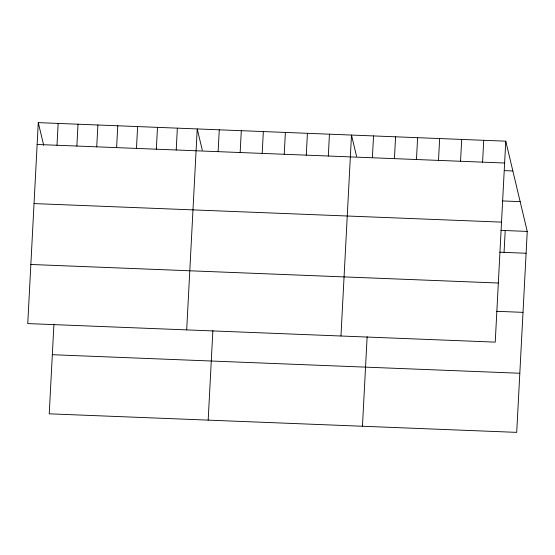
<?xml version="1.0" encoding="UTF-8"?>
<svg xmlns="http://www.w3.org/2000/svg" width="555" height="555" viewBox="0 0 555 555"><rect width="100%" height="100%" fill="white"/><g stroke="black" fill="none" stroke-linecap="round" stroke-linejoin="round"><path stroke-width="0.83" d="M38.281 122.634L27.75 323.586L495.233 342.13L505.765 141.178L38.281 122.634L43.685 145.327M57.005 145.257L58.15 123.425M53.925 324.259L49.235 413.822L516.719 432.366L527.25 231.414L505.765 141.178M76.874 146.048L78.019 124.216M96.743 146.839L97.888 125M116.612 147.623L117.757 125.791M136.475 148.414L137.619 126.575M156.344 149.198L157.488 127.366M176.213 149.989L177.357 128.156M186.695 329.892L197.226 128.94L202.291 150.211M218.122 151.654L219.267 129.815M208.18 420.121L212.87 330.565M240.162 152.528L241.3 130.689M262.196 153.402L263.341 131.563M284.236 154.276L285.381 132.437M306.277 155.15L307.421 133.311M328.31 156.024L329.455 134.185M340.964 336.011L351.495 135.059L356.56 156.33M372.391 157.773L373.536 135.933M362.45 426.247L367.139 336.684M394.432 158.647L395.576 136.807M416.465 159.521L417.61 137.682M438.506 160.395L439.65 138.556M460.546 161.269L461.691 139.43M482.586 162.143L483.724 140.304M504.065 252.372L505.21 230.54M37.136 144.473L504.62 163.017M504.377 170.621L512.855 170.954M502.358 200.931L520.16 201.638M34.042 203.581L501.526 222.125M500.971 230.367L527.25 231.414M499.826 252.206L526.105 253.246M30.851 264.478L498.334 283.022M496.732 311.313L523.011 312.354M52.33 354.714L519.813 373.251"/></g></svg>
